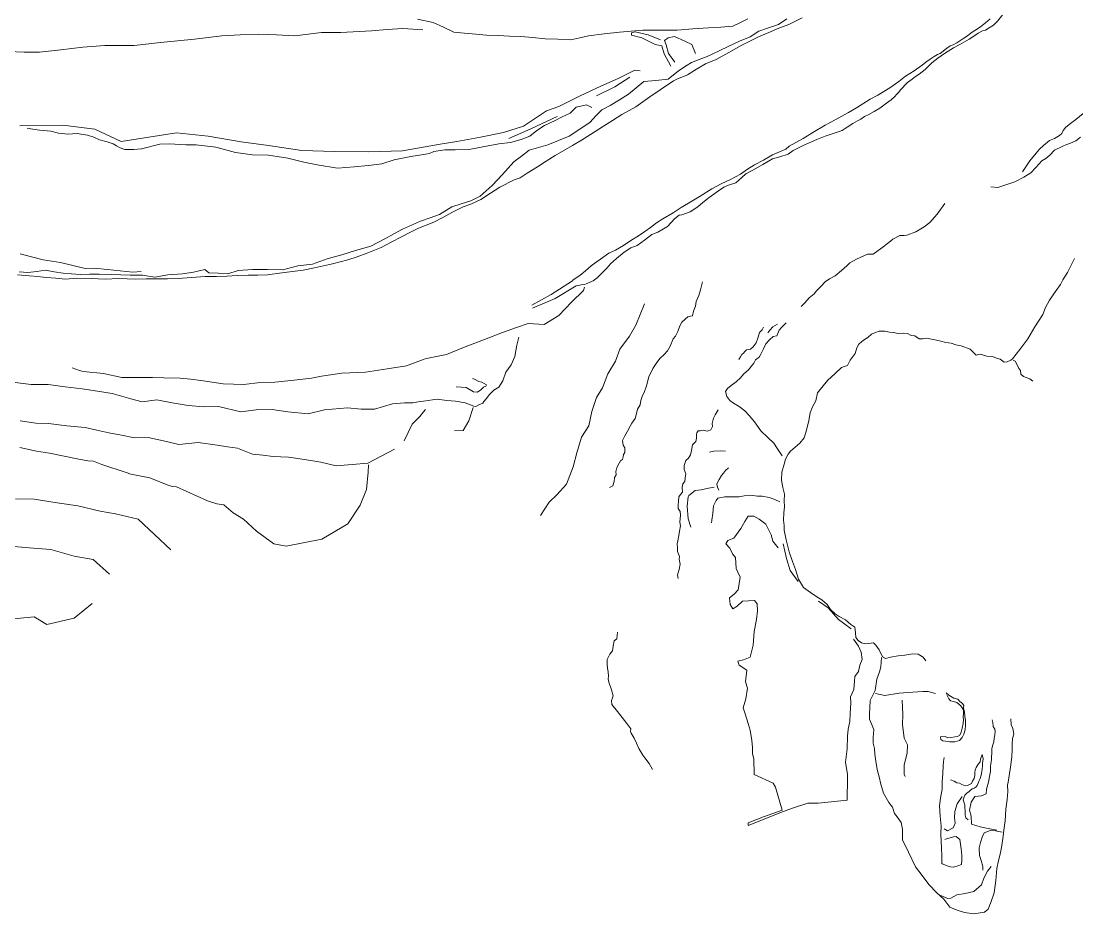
# Model space of a CAD drawing. Extents: x 683321 to 688873, y 7661944 to 7668387.
# Drawn here: x 686083.6 to 686402.8, y 7665354.4 to 7665624.4 of the extents above; entities that cross this region are included whole.
import ezdxf

# ---------------------------------------------------------------- set-up
doc = ezdxf.new("R2010")
doc.units = 0
doc.header["$MEASUREMENT"] = 0
doc.layers.add('01 CRESTA_Line', color=3, linetype='Continuous', lineweight=20)

msp = doc.modelspace()

# ---------------------------------------------------------------- linework, layer by layer
at = {"layer": '01 CRESTA_Line'}
for points in [[(686082.49, 7665547.69, 4083.58), (686086.16, 7665547.43, 4083.2), (686088.69, 7665547.15, 4082.95), (686091.22, 7665546.87, 4082.7), (686094.13, 7665546.65, 4082.35), (686097.04, 7665546.43, 4082), (686100.41, 7665546.7, 4081.64), (686104.81, 7665546.59, 4081.15), (686108.96, 7665546.39, 4080.65), (686113.11, 7665546.59, 4080.24), (686115.61, 7665546.49, 4080), (686118.1, 7665546.39, 4079.77), (686121.36, 7665546.46, 4079.52), (686124.63, 7665546.53, 4079.27), (686127.83, 7665546.53, 4078.93), (686131.03, 7665546.54, 4078.58), (686135.12, 7665546.88, 4078.41), (686139.21, 7665547.22, 4078.24), (686142.62, 7665547.14, 4077.77), (686145.77, 7665547.29, 4077.66), (686148.92, 7665547.44, 4077.55), (686152.23, 7665547.57, 4077.07), (686155.15, 7665547.63, 4076.83), (686158.07, 7665547.68, 4076.59), (686162.39, 7665548.27, 4076.07), (686165.61, 7665548.68, 4075.94), (686168.83, 7665549.09, 4075.81), (686172.32, 7665549.8, 4075.37), (686175.02, 7665550.41, 4075.07), (686177.73, 7665551.01, 4074.78), (686182.35, 7665552.18, 4074.48), (686185.15, 7665553.18, 4074.3), (686187.94, 7665554.17, 4074.11), (686192.45, 7665555.95, 4073.54), (686195.51, 7665557.54, 4073.31), (686198.56, 7665559.14, 4073.09), (686201.12, 7665560.49, 4072.9), (686203.68, 7665561.85, 4072.71), (686206.02, 7665562.71, 4072.44), (686208.35, 7665563.57, 4072.17), (686211.06, 7665565.05, 4071.9), (686213.78, 7665566.53, 4071.64), (686217.19, 7665568.29, 4071.24), (686219.58, 7665569.06, 4071.05), (686222.54, 7665570.44, 4070.92), (686225.46, 7665572.35, 4070.66), (686228.32, 7665574.2, 4070.39), (686232.6, 7665576.43, 4070.28), (686234.45, 7665577.03, 4069.77), (686236.56, 7665578.48, 4069.62), (686239.69, 7665580.37, 4069.27), (686242.35, 7665582.08, 4069.15), (686245.01, 7665583.79, 4069.03), (686247.64, 7665585.28, 4068.71), (686250.27, 7665586.76, 4068.39), (686252.98, 7665588.44, 4068.13), (686255.7, 7665590.12, 4067.86), (686259.63, 7665592.66, 4067.38), (686262.39, 7665594.41, 4067.2), (686265.15, 7665596.17, 4067.01), (686269.39, 7665598.47, 4066.39), (686271.53, 7665600.01, 4066.23), (686273.67, 7665601.54, 4066.07), (686276.75, 7665603.61, 4065.78), (686280.85, 7665606.33, 4065.53), (686281.86, 7665606.84, 4065.23), (686285.07, 7665608.22, 4064.76), (686287.77, 7665609.87, 4064.59), (686290.47, 7665611.52, 4064.41), (686293.72, 7665612.85, 4063.81), (686297.5, 7665614.96, 4063.41), (686301.29, 7665617.07, 4063.01), (686303.91, 7665618.34, 4062.61), (686306.54, 7665619.62, 4062.22), (686309.61, 7665620.96, 4061.9), (686312.69, 7665622.29, 4061.57), (686315.64, 7665623.38, 4061.06), (686319.75, 7665625.43, 4060.49)], [(686315.08, 7665625.11, 4061.2), (686312.51, 7665623.44, 4061.26), (686309.57, 7665622.41, 4061.65), (686306.63, 7665621.37, 4062.05), (686304.02, 7665619.68, 4062.21), (686300.74, 7665618.32, 4062.62), (686297.56, 7665616.84, 4063.16), (686294.39, 7665615.36, 4063.7), (686290.95, 7665613.71, 4064.22), (686288.62, 7665612.8, 4064.43), (686286.28, 7665611.89, 4064.65), (686284.98, 7665611.07, 4064.64), (686282.29, 7665609.43, 4064.95), (686279.15, 7665606.9, 4065.48), (686275.49, 7665606.51, 4065.76), (686271.84, 7665606.12, 4066.04), (686269.51, 7665604.23, 4066.16), (686267.18, 7665602.35, 4066.29), (686264.44, 7665600.64, 4066.69), (686261.69, 7665598.94, 4067.09), (686259.18, 7665597.62, 4067.06), (686257.38, 7665595.74, 4067.33), (686255.59, 7665593.86, 4067.6), (686252.45, 7665591.73, 4067.94), (686249.31, 7665589.59, 4068.28), (686246.06, 7665588.31, 4068.62), (686242.81, 7665587.03, 4068.96), (686239.97, 7665586.19, 4069.18), (686237.14, 7665585.36, 4069.41), (686234.83, 7665583.63, 4069.63), (686232.52, 7665581.91, 4069.84), (686230.83, 7665579.98, 4070.07), (686229.13, 7665578.05, 4070.29), (686226.03, 7665574.67, 4070.49), (686222.32, 7665571.53, 4070.9), (686219.5, 7665570.07, 4071.09), (686216.67, 7665569.16, 4071.3), (686213.85, 7665568.26, 4071.51), (686210.1, 7665565.96, 4071.88), (686207.21, 7665564.95, 4072.17), (686204.33, 7665563.95, 4072.46), (686201.58, 7665562.75, 4072.7), (686198.84, 7665561.55, 4072.94), (686196.29, 7665560.14, 4073.22), (686193.73, 7665558.72, 4073.51), (686189.34, 7665556.37, 4073.91), (686184.68, 7665555.07, 4074.34), (686180.5, 7665553.72, 4074.57), (686176.08, 7665552.55, 4074.95), (686171.71, 7665550.9, 4075.29), (686167.28, 7665550.44, 4075.63), (686162.73, 7665549.25, 4076.08), (686158.12, 7665549.26, 4076.38), (686153.52, 7665549.32, 4076.8), (686149.19, 7665548.99, 4077.29), (686146.05, 7665548.04, 4077.6), (686143.21, 7665548.16, 4077.84), (686140.38, 7665548.28, 4078.08), (686139.13, 7665549.29, 4077.87), (686135.68, 7665548.53, 4078.28), (686132.38, 7665547.95, 4078.42), (686127.94, 7665547.68, 4079.03), (686124.01, 7665546.97, 4079.29), (686120.3, 7665547.62, 4079.62), (686116.61, 7665547.6, 4079.77), (686113.75, 7665547.69, 4080.13), (686110.88, 7665547.78, 4080.48), (686107.16, 7665547.93, 4080.77), (686104.31, 7665547.88, 4081.09), (686101.45, 7665547.83, 4081.41), (686098.87, 7665548.02, 4081.75), (686096.29, 7665548.21, 4082.08), (686093.62, 7665548.64, 4082.41), (686090.94, 7665549.07, 4082.73), (686088.31, 7665548.72, 4083.02), (686085.67, 7665548.38, 4083.3), (686083.04, 7665548.63, 4083.54)], [(686203.41, 7665624.98, 4055.04), (686208.12, 7665624.04, 4056.24), (686211.24, 7665622.55, 4058.39), (686214.36, 7665621.07, 4059.77), (686217.68, 7665620.77, 4059.73), (686221.01, 7665620.48, 4059.7), (686224.33, 7665620.19, 4059.67), (686227.76, 7665620.04, 4059.64), (686231.19, 7665619.89, 4059.58), (686234.62, 7665619.74, 4059.53), (686238.33, 7665619.42, 4059.5), (686242.04, 7665619.1, 4059.48), (686245.89, 7665618.93, 4059.46), (686249.75, 7665618.76, 4059.46), (686252.45, 7665619.36, 4059.5), (686255.16, 7665619.96, 4059.54), (686259.84, 7665620.53, 4059.6), (686264.53, 7665621.09, 4059.69), (686268.04, 7665621.39, 4061.24), (686271.55, 7665621.69, 4061.01), (686275, 7665621.7, 4061.08), (686278.44, 7665621.71, 4060.84), (686281.89, 7665621.71, 4060.53), (686286.66, 7665622.04, 4060.09), (686291.44, 7665622.37, 4060.03), (686295.11, 7665622.64, 4059.96), (686298.78, 7665622.91, 4059.81), (686301.04, 7665624.01, 4059.65), (686303.31, 7665625.12, 4059.42)], [(686237.96, 7665538.51, 4071.01), (686243.8, 7665541.75, 4070.42), (686250.24, 7665545.84, 4069.81), (686250.53, 7665546.14, 4069.61), (686252.5, 7665547.47, 4069.38), (686254.24, 7665548.87, 4069.15), (686255.88, 7665550.4, 4068.86), (686257.46, 7665551.48, 4068.75), (686258.72, 7665552.45, 4068.41), (686261.29, 7665554.27, 4068.01), (686263.31, 7665555.16, 4067.96), (686265.71, 7665556.55, 4067.74), (686267.87, 7665558.04, 4067.56), (686270.2, 7665559.5, 4067.27), (686272.11, 7665560.84, 4067.08), (686273.84, 7665562.04, 4066.96), (686275.72, 7665563.38, 4066.65), (686277.62, 7665564.58, 4066.46), (686280.68, 7665566.45, 4066.11), (686283.16, 7665568.02, 4065.91), (686286.37, 7665569.98, 4065.64), (686288.86, 7665571.47, 4065.39), (686292.37, 7665573.75, 4065.02), (686295.22, 7665575.21, 4064.88), (686298.01, 7665576.53, 4064.62), (686301.08, 7665578.17, 4064.37), (686303.2, 7665579.63, 4064.14), (686305.26, 7665580.93, 4063.85), (686308.03, 7665582.39, 4063.51), (686310.73, 7665583.96, 4063.19), (686314.75, 7665585.67, 4062.74), (686315.82, 7665586.59, 4062.64), (686320.04, 7665588.93, 4062.2), (686322.92, 7665590.75, 4061.82), (686326.62, 7665592.92, 4061.38), (686329.68, 7665594.6, 4060.95), (686333.71, 7665596.79, 4060.46), (686336.17, 7665598.16, 4060.26), (686340.27, 7665600.8, 4059.82), (686342.55, 7665602.07, 4059.55), (686346.18, 7665604.26, 4059.14), (686348.89, 7665606.15, 4058.86), (686350.99, 7665607.73, 4058.6), (686353.57, 7665609.39, 4058.37), (686356.01, 7665611.14, 4058.13), (686357.14, 7665611.99, 4057.99), (686358.44, 7665612.93, 4057.79), (686359.63, 7665613.68, 4057.73), (686360.62, 7665614.36, 4057.59), (686361.45, 7665614.68, 4057.52), (686363.29, 7665616.17, 4057.27), (686364.48, 7665616.96, 4057.16), (686365.36, 7665617.27, 4057.08), (686366.43, 7665617.87, 4056.96), (686367.66, 7665618.63, 4056.82), (686368.58, 7665619.26, 4056.7), (686369.65, 7665620.02, 4056.59), (686370.77, 7665620.9, 4056.44), (686371.92, 7665621.57, 4056.32), (686373.62, 7665622.74, 4056.17), (686375.12, 7665623.86, 4056.01), (686376.54, 7665625.1, 4055.83)], [(686380.4, 7665626.47, 4055.37), (686378.79, 7665624.41, 4055.55), (686377.54, 7665623.22, 4055.69), (686376.21, 7665622.36, 4055.76), (686375.14, 7665621.69, 4055.87), (686374.19, 7665621.47, 4056.02), (686372.9, 7665620.76, 4056.11), (686371.58, 7665619.91, 4056.28), (686370.2, 7665618.97, 4056.46), (686368.83, 7665618.15, 4056.52), (686367.4, 7665617.4, 4056.69), (686365.48, 7665616.3, 4056.78), (686362.76, 7665614.59, 4057.28), (686360.72, 7665613.22, 4057.49), (686358.9, 7665611.84, 4057.58), (686356.89, 7665609.8, 4057.88), (686355.12, 7665608.33, 4058.15), (686353.98, 7665607.64, 4058.26), (686352.92, 7665606.87, 4058.39), (686351.58, 7665605.81, 4058.53), (686350.89, 7665605.17, 4058.6), (686350.02, 7665604.29, 4058.69), (686349.53, 7665603.7, 4058.76), (686348.8, 7665602.85, 4058.83), (686348.35, 7665602.32, 4058.87), (686347.59, 7665601.53, 4058.92), (686346.64, 7665600.62, 4058.97), (686345.24, 7665599.56, 4059.18), (686343.15, 7665598.07, 4059.41), (686341.49, 7665597.08, 4059.59), (686339.91, 7665596.19, 4059.86), (686338.57, 7665595.62, 4060.01), (686337.49, 7665594.8, 4060.1), (686336.44, 7665594.25, 4060.21), (686335.07, 7665593.48, 4060.35), (686333.31, 7665592.37, 4060.52), (686331.77, 7665591.38, 4060.64), (686329.41, 7665590.5, 4060.9), (686326.7, 7665589.58, 4061.27), (686324.16, 7665588.62, 4061.56), (686320, 7665586.78, 4062.16), (686316.98, 7665585.28, 4062.41), (686315.43, 7665584.15, 4062.43), (686312.92, 7665583.35, 4062.85), (686310.72, 7665582.76, 4063.16), (686307.83, 7665581.04, 4063.53), (686304.77, 7665579.3, 4063.88), (686302.66, 7665578.28, 4064.16), (686301.48, 7665577.16, 4064.25), (686299.65, 7665575.56, 4064.4), (686297.43, 7665574.81, 4064.63), (686296.07, 7665574.25, 4064.75), (686294.4, 7665573.1, 4064.87), (686291.64, 7665571.03, 4065.08), (686289.7, 7665569.52, 4065.24), (686288.12, 7665568.24, 4065.28), (686285.86, 7665566.7, 4065.54), (686283.37, 7665565.81, 4065.8), (686282.51, 7665565.71, 4065.96), (686281.15, 7665564.6, 4066.04), (686279.01, 7665562.34, 4066.25), (686276.08, 7665560.57, 4066.52), (686274.27, 7665559.89, 4066.81), (686272.04, 7665558.15, 4067.04), (686269.79, 7665556.56, 4067.24), (686267.91, 7665555.87, 4067.49), (686265.86, 7665554.52, 4067.63), (686263.62, 7665552.62, 4067.9), (686261.8, 7665550.97, 4068.19), (686260.77, 7665549.79, 4068.34), (686258.41, 7665547.47, 4068.49), (686257.76, 7665546.79, 4068.65), (686256.48, 7665545.85, 4068.78), (686256.04, 7665545.64, 4068.91), (686254.92, 7665545.13, 4069.16), (686253.87, 7665544.75, 4069.4), (686252.88, 7665544.64, 4069.51), (686252.06, 7665544.42, 4069.63), (686251.34, 7665544.38, 4069.81), (686245.05, 7665540.5, 4070.54), (686238.2, 7665537.61, 4071.23)], [(686204.99, 7665621.78, 4059.87), (686198.94, 7665622.18, 4059.9), (686194.22, 7665621.85, 4059.92), (686189.5, 7665621.51, 4059.94), (686180.25, 7665621, 4059.93), (686174.44, 7665621, 4059.95), (686170.38, 7665620.5, 4059.98), (686166.31, 7665620, 4059.98), (686160.84, 7665620.25, 4059.89), (686155.38, 7665620.5, 4059.85), (686149.81, 7665620.25, 4059.73), (686144.25, 7665620, 4059.76), (686140.12, 7665619.5, 4059.69), (686136, 7665619, 4059.72), (686130.84, 7665618.5, 4059.78), (686125.69, 7665618, 4059.95), (686117.81, 7665617, 4060.07), (686113.38, 7665617, 4060.06), (686108.91, 7665617, 4059.95), (686102.22, 7665616.5, 4059.88), (686095.62, 7665615.75, 4059.85), (686089.16, 7665615, 4059.88), (686084.5, 7665615, 4059.85), (686079.81, 7665615.25, 4059.88)], [(686276.88, 7665618.8, 4062.52), (686273.11, 7665620.24, 4062.01), (686269.21, 7665621.14, 4061.69), (686268.16, 7665620.83, 4061.64), (686268.13, 7665620.13, 4061.62), (686271.26, 7665619.4, 4061.78), (686275.26, 7665617.39, 4062.44), (686277.24, 7665616.93, 4062.8), (686278, 7665614.55, 4063.5), (686279.96, 7665610.83, 4063.78)], [(686281.2, 7665612.03, 4063.78), (686279.34, 7665614.61, 4063.53), (686278.63, 7665617.21, 4062.93), (686278.12, 7665618.59, 4062.68), (686279.22, 7665619.38, 4062.08), (686281.14, 7665619.79, 4061.66), (686284.26, 7665618.4, 4061.93), (686286.31, 7665617.32, 4062.04), (686287.47, 7665614.6, 4062.29)], [(686083.23, 7665592.73, 4072.43), (686096.2, 7665592.97, 4072.4), (686105.86, 7665591.74, 4072.37), (686113.88, 7665587.98, 4071.49), (686130.56, 7665590.66, 4071.87), (686140.11, 7665589.65, 4071.49), (686150.09, 7665587.9, 4070.71), (686158.43, 7665586.77, 4070.19), (686168.44, 7665585.29, 4070.04), (686178.31, 7665584.95, 4070.06), (686188.56, 7665584.88, 4070.32), (686198.88, 7665585.16, 4071.17), (686210.92, 7665587.26, 4068.84), (686215.27, 7665588.05, 4068.54), (686222.01, 7665589.19, 4067.48), (686229.4, 7665590.72, 4066.6), (686235.5, 7665592.66, 4066.39), (686242.43, 7665597.28, 4065.77), (686246.13, 7665598.62, 4065.3), (686252.58, 7665601.79, 4064.74), (686258.81, 7665604.78, 4064.29), (686264.04, 7665607.06, 4063.79), (686269.15, 7665609.59, 4063.74), (686270.69, 7665609.34, 4063.68)], [(686267.59, 7665607.43, 4065.88), (686263.05, 7665604.59, 4066.53), (686257.58, 7665601.8, 4067.03)], [(686256.16, 7665598.32, 4066.36), (686254.48, 7665599.1, 4066.74), (686251.42, 7665598.39, 4067.22), (686249.56, 7665596.63, 4067.44), (686246.96, 7665595.41, 4067.93), (686245, 7665594.35, 4068.23), (686241.84, 7665592.81, 4068.46), (686239.48, 7665591.33, 4068.68), (686237.35, 7665589.65, 4068.97), (686234.76, 7665588.65, 4068.8), (686231.58, 7665587.73, 4068.86), (686228.04, 7665587.34, 4069.23), (686224.74, 7665586.7, 4069.59), (686219.56, 7665585.66, 4070.2), (686214.85, 7665585.51, 4070.73), (686211.67, 7665585.46, 4070.82), (686208.38, 7665585.02, 4071.02), (686207.1, 7665584.39, 4071.81), (686204.6, 7665583.95, 4071.88), (686201.44, 7665583.46, 4071.96), (686196.33, 7665582.43, 4072.24), (686192.62, 7665581.3, 4072.46), (686188.6, 7665580.79, 4072.42), (686184.25, 7665580.36, 4072.38), (686179.23, 7665579.94, 4072.34), (686173.08, 7665580.92, 4072.87), (686169.02, 7665581.76, 4072.64), (686164.26, 7665582.94, 4072.8), (686158.39, 7665583.87, 4073.06), (686153.51, 7665583.95, 4072.88), (686148.38, 7665584.65, 4072.72), (686142.45, 7665586.26, 4072.5), (686136.52, 7665586.96, 4072.45), (686133.41, 7665586.96, 4072.42), (686128.48, 7665587.26, 4072.37), (686125.51, 7665587.24, 4072.01), (686120, 7665585.76, 4072.89), (686117.72, 7665585.63, 4072.29), (686114.98, 7665585.58, 4072.12), (686113.55, 7665586.09, 4071.88), (686112.45, 7665586.71, 4071.77), (686111.39, 7665587.32, 4071.93), (686109.61, 7665587.96, 4072.18), (686107.29, 7665588.54, 4072.03), (686105.56, 7665589.35, 4072.21), (686103.62, 7665589.97, 4072.4), (686100.58, 7665590.42, 4072.71), (686097.75, 7665590.21, 4072.56), (686094.94, 7665590.53, 4072.38), (686092.54, 7665591.15, 4072.16), (686089.15, 7665591.41, 4072.22), (686087.14, 7665591.76, 4071.76), (686085.42, 7665592.03, 4071.57)], [(686245.67, 7665595.58, 4068.69), (686237.69, 7665591.8, 4069.09), (686231.08, 7665588.93, 4069.54)], [(686386.36, 7665578.81, 4023.77), (686388.55, 7665582.21, 4023.04), (686390.41, 7665584.52, 4023.08), (686391.49, 7665585.72, 4023.35), (686392.7, 7665586.76, 4023.69), (686394.43, 7665588.31, 4023.5), (686395.98, 7665588.89, 4023.49), (686397.5, 7665589.88, 4023.55), (686398.25, 7665590.43, 4023.98), (686398.58, 7665591.37, 4024.5), (686399.44, 7665592.36, 4025.2), (686400.84, 7665593.42, 4025.63), (686402.41, 7665594.69, 4025.82), (686404.64, 7665596.49, 4025.57)], [(686403.89, 7665589.29, 4024.49), (686402.4, 7665588.19, 4024.42), (686400.82, 7665587.52, 4024.53), (686399.44, 7665587.04, 4024.57), (686398.52, 7665586.64, 4024.44), (686395.96, 7665585.41, 4024.58), (686394.54, 7665583.9, 4024.51), (686393.36, 7665582.9, 4024.4), (686392.2, 7665582.16, 4024.13), (686390.3, 7665580.13, 4023.89), (686388.79, 7665578.59, 4023.78), (686386.71, 7665577.18, 4023.83), (686383.95, 7665575.83, 4023.83), (686381.85, 7665575.08, 4023.65), (686378.9, 7665574.09, 4024.1), (686376.79, 7665574.28, 4023.85)], [(686362.85, 7665569.23, 4024.68), (686360.47, 7665566.04, 4025.27), (686358.29, 7665563.52, 4025.88), (686356.54, 7665562.2, 4026.49), (686354.02, 7665560.68, 4026.14), (686351.39, 7665559.65, 4026.69), (686350.57, 7665559.55, 4027.08), (686349.23, 7665559.63, 4027.17), (686347.14, 7665558.44, 4027.16), (686345.86, 7665557.45, 4027.23), (686343.82, 7665555.83, 4027.31), (686341.18, 7665553.97, 4027.72), (686339.44, 7665553.92, 4028.55), (686336.1, 7665552.41, 4027.65), (686334.15, 7665551.29, 4027.8), (686333.21, 7665550.45, 4028.56), (686331.57, 7665549.03, 4028.66), (686329.64, 7665547.43, 4028.9), (686327.95, 7665546.47, 4029.11), (686326.68, 7665545.54, 4029.42), (686325.44, 7665544.25, 4029.59), (686324.02, 7665542.85, 4029.53), (686323.31, 7665541.96, 4029.74), (686321.87, 7665540.78, 4030.13), (686320.5, 7665539.25, 4030.35), (686319.37, 7665538.08, 4030.61)], [(686083.29, 7665554.02, 4082.95), (686086.76, 7665553.12, 4082.43), (686090.24, 7665552.23, 4081.92), (686095.54, 7665551.39, 4081.15), (686099.27, 7665550.49, 4080.6), (686103, 7665549.59, 4080.05), (686105.82, 7665549.73, 4079.62), (686109.68, 7665549.3, 4079.22), (686117.39, 7665548.49, 4078.61), (686119.91, 7665548.65, 4078.34)], [(686402.05, 7665552.62, 4022.37), (686401.11, 7665550.81, 4023.12), (686399.96, 7665548.4, 4023.75), (686398.55, 7665546.17, 4024.41), (686397.78, 7665544.77, 4024.39), (686396.47, 7665542.98, 4024.9), (686394.45, 7665540.07, 4024.76), (686393.3, 7665537.79, 4025.31), (686392.5, 7665535.73, 4025.85), (686390.08, 7665531.94, 4026.11), (686387.89, 7665528.35, 4026.53), (686385.52, 7665525.13, 4026.79), (686383.32, 7665522.3, 4027.24), (686382.75, 7665521.88, 4027.2), (686381.68, 7665521.41, 4027.06), (686380.76, 7665521.29, 4026.88), (686379.53, 7665522.2, 4026.4), (686378.47, 7665522.47, 4026.14), (686377.22, 7665522.95, 4025.89), (686375.51, 7665523.14, 4025.71), (686373.53, 7665523.68, 4025.56), (686372.3, 7665523.36, 4025.58), (686370.5, 7665525.23, 4025.51), (686367.75, 7665526.23, 4025.64), (686366.16, 7665526.52, 4025.74), (686364.72, 7665526.98, 4025.82), (686363.13, 7665527.25, 4025.95), (686361.61, 7665527.62, 4026.06), (686360.3, 7665527.93, 4026.15), (686358.85, 7665528.27, 4026.25), (686357.37, 7665528.5, 4026.35), (686356.15, 7665528.32, 4026.46), (686355.08, 7665528.3, 4026.54), (686353.75, 7665529.25, 4026.6), (686352.69, 7665529.37, 4026.67), (686351.5, 7665529.98, 4026.74), (686350.25, 7665530, 4026.86), (686348.75, 7665529.99, 4027.02), (686347.35, 7665530.26, 4027.15), (686346.14, 7665530.4, 4027.29), (686344.65, 7665530.63, 4027.44), (686343.02, 7665530.61, 4027.61), (686341.86, 7665530.27, 4027.74), (686340.71, 7665529.73, 4027.89), (686339.52, 7665528.76, 4028.07), (686338.54, 7665528.1, 4028.2), (686337.76, 7665527.58, 4028.3), (686336.82, 7665526.72, 4028.44), (686336.23, 7665525.64, 4028.58), (686335.69, 7665523.94, 4028.75), (686334.2, 7665521.84, 4029.05), (686333.39, 7665520.25, 4029.24), (686331.62, 7665519.63, 4029.5), (686329.55, 7665517.71, 4029.76), (686327.48, 7665515.86, 4030.12), (686326.02, 7665514.15, 4030.38), (686324.32, 7665512.02, 4030.66), (686323.83, 7665509.62, 4030.8), (686322.82, 7665507.75, 4030.95), (686322.14, 7665505.99, 4031.08), (686321.72, 7665503.66, 4031.19), (686320.98, 7665500.76, 4031.32), (686320.31, 7665498.41, 4031.39), (686319.04, 7665496.74, 4031.52), (686317.58, 7665495.56, 4031.66), (686316.17, 7665494.32, 4031.94), (686315.51, 7665493.49, 4032.09), (686314.66, 7665491.9, 4033.07), (686314.26, 7665490.48, 4032.81), (686313.56, 7665488.02, 4031.2), (686313.51, 7665485.62, 4030.41), (686313.89, 7665483.33, 4030.15), (686314.4, 7665481.38, 4030.21), (686314.28, 7665479.31, 4030.13), (686314.34, 7665477.55, 4029.88), (686314.12, 7665475.7, 4028.96), (686314.1, 7665473.52, 4028.55), (686314.29, 7665471.86, 4028.21), (686314.23, 7665470.48, 4028.37), (686314.85, 7665467.59, 4029.06), (686315.77, 7665463.92, 4029.19), (686316.83, 7665460.95, 4029.44), (686317.7, 7665458.55, 4029.98), (686318.61, 7665455.7, 4030.06), (686320.07, 7665453.17, 4029.77), (686322.26, 7665451.6, 4029.3), (686324.1, 7665450.36, 4029.15), (686325.67, 7665449.37, 4028.6), (686327.23, 7665447.96, 4028.87), (686328.25, 7665446.52, 4028.7), (686329.7, 7665445.14, 4028.7), (686330.89, 7665444.35, 4028.96), (686332.8, 7665443.33, 4028.65), (686334.44, 7665441.91, 4028.76), (686335.6, 7665441.17, 4028.42), (686335.81, 7665439.43, 4028.4), (686335.9, 7665438.01, 4028.91), (686336.63, 7665437.1, 4028.95), (686337.6, 7665436.36, 4028.72), (686338.85, 7665436.09, 4028.2), (686339.82, 7665436.23, 4027.79), (686341.28, 7665436.4, 4027.45), (686341.99, 7665435.73, 4027.95), (686342.96, 7665434.24, 4028.63), (686344.01, 7665432.15, 4028.81), (686344.89, 7665431.65, 4028.4), (686346.38, 7665432.02, 4027.17), (686348.77, 7665432.45, 4025.28), (686350.73, 7665432.63, 4023.78), (686353.14, 7665433.03, 4022.04), (686354.81, 7665433.01, 4020.81), (686356.3, 7665432.02, 4019.94), (686357.14, 7665431, 4019.26)], [(686205.46, 7665522.16, 4080.13), (686206.13, 7665522.42, 4080.14), (686212.23, 7665523.63, 4080.19), (686217.84, 7665525.92, 4080.21), (686223.69, 7665528.11, 4080.19), (686229.07, 7665530.21, 4080.15), (686233.39, 7665531.74, 4080.28), (686236.9, 7665532.97, 4080.55), (686241.73, 7665532.67, 4077.59), (686246.11, 7665535.43, 4075.39), (686250, 7665539.46, 4074.07), (686253.65, 7665542.95, 4073.09), (686253.91, 7665543.98, 4072.38)], [(686261.46, 7665483.39, 4050.56), (686262.51, 7665483.91, 4050.41), (686262.92, 7665485.19, 4050.37), (686262.94, 7665486.41, 4050.32), (686263.49, 7665487.16, 4050.34), (686263.42, 7665488.2, 4050.37), (686263.58, 7665488.98, 4050.27), (686263.92, 7665489.87, 4050.37), (686264.38, 7665490.72, 4050.35), (686264.8, 7665491.4, 4050.17), (686265.44, 7665491.89, 4050.2), (686265.56, 7665492.63, 4050.26), (686265.74, 7665493.32, 4050.32), (686266.08, 7665493.96, 4050.36), (686266.12, 7665494.76, 4050.4), (686266.06, 7665495.36, 4050.47), (686265.63, 7665496.15, 4050.44), (686265.41, 7665497.63, 4050.32), (686266.06, 7665499.04, 4050.27), (686266.87, 7665500.46, 4050.19), (686267.75, 7665501.89, 4050.13), (686268.22, 7665502.88, 4050.19), (686269.19, 7665504.25, 4050.26), (686269.6, 7665505.71, 4050.17), (686269.96, 7665507.03, 4050.22), (686270.75, 7665508.33, 4050.32), (686270.97, 7665509.67, 4050.46), (686271.46, 7665511.18, 4050.31), (686271.96, 7665512.07, 4050.43), (686272.63, 7665514.1, 4050.23), (686273.32, 7665516.81, 4050.29), (686274.54, 7665519.34, 4050.34), (686275.82, 7665521.19, 4050.22), (686276.76, 7665522.52, 4050.42), (686277.88, 7665523.45, 4050.39), (686278.97, 7665524.69, 4050.44), (686279.77, 7665526.15, 4050.39), (686280.71, 7665528.35, 4050.14), (686281.42, 7665529.19, 4050.3), (686282.1, 7665530.55, 4050.36), (686282.74, 7665532.24, 4050.31), (686283.33, 7665533.37, 4050.73), (686284.32, 7665534.31, 4050.73), (686285.13, 7665534.97, 4050.55), (686285.94, 7665535.21, 4050.61), (686286.55, 7665535.33, 4050.67), (686286.86, 7665536.75, 4050.63), (686287.44, 7665538.25, 4050.61), (686287.65, 7665539.67, 4050.6), (686288.49, 7665541.45, 4050.44), (686288.94, 7665543.16, 4050.54), (686289.55, 7665545.55, 4050.5)], [(686272.06, 7665538.93, 4057.29), (686269.4, 7665532.51, 4057.99), (686267.5, 7665529.18, 4058.76), (686264.55, 7665525.23, 4059.52), (686263.32, 7665521.54, 4060.3), (686260.92, 7665517.78, 4061.04), (686259.32, 7665513.49, 4061.41), (686257.5, 7665510.63, 4061.92), (686256.14, 7665506.4, 4062.26), (686255.17, 7665502.06, 4062.39), (686253.05, 7665498.59, 4062.35), (686251.55, 7665493.9, 4062.52), (686250.51, 7665489.64, 4062.7), (686248.49, 7665484.43, 4062.82), (686245.55, 7665481.11, 4062.88), (686243.19, 7665478.92, 4062.7), (686240.57, 7665474.87, 4063.4)], [(686314.82, 7665533.16, 4030.87), (686313.48, 7665531.76, 4030.88), (686312.75, 7665530.91, 4031.13), (686312, 7665529.29, 4031.32), (686310.97, 7665529.01, 4031.7), (686309.79, 7665527.99, 4032.38), (686308.75, 7665526.82, 4032.74), (686308, 7665525.33, 4032.76), (686307.24, 7665523.69, 4032.76), (686306.66, 7665522.79, 4032.88), (686305.58, 7665521.99, 4033.08), (686305.08, 7665521.02, 4033.29), (686304.26, 7665520, 4033.23), (686303.46, 7665519.01, 4033.24), (686302, 7665517.65, 4033.34), (686301.11, 7665516.53, 4033.21), (686299.73, 7665515.32, 4033.4), (686298.23, 7665514.22, 4033.75), (686297.18, 7665513.34, 4033.9), (686296.58, 7665512.4, 4033.94), (686296.93, 7665510.91, 4034), (686297.81, 7665509.67, 4034.28), (686298.92, 7665508.91, 4034.24), (686300.67, 7665507.89, 4033.85), (686302.34, 7665506.59, 4033.8), (686303.69, 7665505.13, 4033.8), (686305.28, 7665503.27, 4033.76), (686307.23, 7665500.48, 4033.69), (686309.32, 7665498.46, 4033.56), (686311.15, 7665496.75, 4033.29), (686312.21, 7665495.1, 4033.52), (686313.63, 7665492.97, 4033.32)], [(686300.53, 7665522.09, 4033.51), (686301.02, 7665522.94, 4033.87), (686301.43, 7665523.55, 4033.97), (686301.98, 7665524.05, 4034.5), (686302.35, 7665524.53, 4034.39), (686302.91, 7665525.02, 4034.31), (686304.08, 7665525.24, 4034.42), (686304.94, 7665525.89, 4034.12), (686305.76, 7665527.16, 4034.17), (686306.31, 7665528.5, 4034.22), (686306.81, 7665530.23, 4034.54), (686307.61, 7665531.1, 4034.98), (686308.06, 7665531.85, 4035.39)], [(686312.29, 7665532.79, 4031.58), (686310.84, 7665531.94, 4032.06), (686309.94, 7665530.97, 4032.25), (686309.37, 7665530.15, 4032.39)], [(686205.28, 7665509.5, 4085.66), (686209.4, 7665510.04, 4085.78), (686212.31, 7665509.7, 4085.81), (686214.92, 7665509.52, 4085.94), (686217.86, 7665508.96, 4086.04), (686220.47, 7665508.02, 4084.96), (686221.04, 7665507.92, 4084.68), (686221.94, 7665508.41, 4084.38), (686223.15, 7665508.89, 4083.91), (686223.49, 7665509.39, 4083.5), (686224.32, 7665510.25, 4083.15), (686225.07, 7665511.4, 4082.77), (686226.52, 7665512.82, 4082.29), (686228.02, 7665513.75, 4081.92), (686229.17, 7665515.64, 4081.33), (686230.12, 7665518.23, 4081.3), (686231.75, 7665520.44, 4081.22), (686232.81, 7665523.04, 4081.13), (686233.43, 7665526.42, 4081.19), (686233.98, 7665528.48, 4081.23), (686234.05, 7665528.82, 4081.08)], [(686099.04, 7665519.52, 4080.1), (686101.25, 7665518.76, 4080.22), (686102.36, 7665518.43, 4080.23), (686108.5, 7665517.81, 4080.31), (686114.05, 7665516.67, 4080.27), (686119.88, 7665516.64, 4079.93), (686123.31, 7665516.6, 4079.85), (686126.73, 7665516.57, 4079.84), (686131.68, 7665516.42, 4079.82), (686134.81, 7665516.1, 4079.81), (686137.94, 7665515.77, 4079.84), (686141.33, 7665515.25, 4079.85), (686144.72, 7665514.73, 4079.87), (686147.82, 7665514.62, 4079.87), (686150.91, 7665514.51, 4079.85), (686155.87, 7665515.17, 4079.9), (686160.33, 7665515.28, 4079.93), (686166.16, 7665515.84, 4079.9), (686171.37, 7665516.45, 4079.92), (686174.42, 7665517.06, 4079.92), (686180.56, 7665517.96, 4079.87), (686187.69, 7665518.23, 4079.95), (686194.29, 7665519.31, 4080.02), (686200.08, 7665520.13, 4080.05), (686205.46, 7665522.16, 4080.13)], [(686389.46, 7665515.5, 4021.36), (686388.58, 7665516.24, 4021.79), (686387.4, 7665516.62, 4022.36), (686386.61, 7665516.91, 4022.93), (686385.84, 7665517.63, 4023.57), (686385.68, 7665518.74, 4024.3), (686385.23, 7665519.34, 4024.85), (686384.56, 7665520.63, 4025.72), (686384.08, 7665521.56, 4026.72), (686383.47, 7665521.93, 4027.18)], [(686080.97, 7665515.23, 4085.41), (686086.67, 7665514.49, 4085.23), (686091.8, 7665514.53, 4085.19), (686096.9, 7665513.79, 4085.3), (686102.05, 7665513.2, 4085.32), (686106.68, 7665512.49, 4085.32), (686111.11, 7665511.85, 4085.25), (686116.75, 7665510.17, 4085.21), (686120.21, 7665509.3, 4085.21), (686124.65, 7665509.86, 4085.1), (686129.3, 7665508.95, 4085.19), (686134.06, 7665508.16, 4085.11), (686138.84, 7665507.73, 4085.07), (686143.29, 7665507.88, 4085.11), (686150.03, 7665506.24, 4085.23), (686154.65, 7665506.86, 4085.2), (686159.48, 7665506.98, 4085.19), (686164.21, 7665506.28, 4085.09), (686170.36, 7665505.62, 4085.09), (686175.28, 7665506.88, 4085.07), (686182.3, 7665507.43, 4085.21), (686186.38, 7665507.08, 4085.37), (686190.44, 7665507.08, 4085.36), (686195.9, 7665508.72, 4085.68), (686199.49, 7665508.97, 4085.62), (686202.03, 7665508.98, 4085.58), (686203.67, 7665509.28, 4085.61), (686205.28, 7665509.5, 4085.66)], [(686215.07, 7665513.79, 4080.36), (686216.65, 7665513.71, 4080.55), (686218.09, 7665513.6, 4080.97), (686220.36, 7665512.28, 4081.57), (686221.5, 7665512.18, 4081.84), (686222.5, 7665512.8, 4081.86), (686223.39, 7665513.69, 4081.86), (686224.1, 7665514.04, 4081.73), (686224.28, 7665514.39, 4081.76), (686222.83, 7665515.26, 4081.75), (686221.98, 7665515.44, 4081.53), (686220.63, 7665516.16, 4081.33), (686220.05, 7665516.32, 4080.9)], [(686199.39, 7665497.51, 4095.51), (686201.79, 7665502.55, 4093.75), (686204.11, 7665504.89, 4090.74), (686205.23, 7665506.28, 4089.56)], [(686205.23, 7665506.28, 4089.56), (686205.81, 7665507.01, 4088.95)], [(686214.65, 7665500.53, 4085.15), (686217.24, 7665500.62, 4085.2), (686218.9, 7665503.52, 4084.98), (686220.3, 7665507.53, 4084.94)], [(686294.34, 7665506.88, 4033.15), (686293.36, 7665505.37, 4033.06), (686292.86, 7665504.3, 4032.98), (686292.55, 7665502.72, 4033.01), (686292.58, 7665501.79, 4032.79), (686292.09, 7665500.78, 4032.7), (686291.03, 7665500.46, 4032.88), (686289.92, 7665500.69, 4033.32), (686289.4, 7665500.66, 4033.9), (686288.92, 7665500.56, 4034.51), (686288.31, 7665500.53, 4034.66), (686287.85, 7665499.94, 4034.17), (686287.76, 7665499.46, 4033.6), (686287.73, 7665498.3, 4033.02), (686287.54, 7665497.32, 4032.74), (686286.51, 7665496.32, 4032.6), (686286.27, 7665494.57, 4032.31), (686285.92, 7665493.24, 4032.19), (686285.37, 7665492.21, 4032.04), (686284.54, 7665491.56, 4032.02), (686284.08, 7665490.06, 4032.06), (686284.06, 7665488.78, 4031.76), (686284.52, 7665487.51, 4031.59), (686284.36, 7665486.28, 4031.46), (686284.2, 7665485.16, 4031.46), (686283.68, 7665484.47, 4031.32), (686283.44, 7665483.45, 4031.17), (686283.57, 7665482, 4031.15), (686282.89, 7665481.3, 4030.92), (686282.39, 7665480.53, 4031.05), (686282.33, 7665479.24, 4031.01), (686282.26, 7665478.08, 4030.87), (686282.19, 7665477.06, 4030.85), (686282.86, 7665476.15, 4030.63), (686282.92, 7665475.02, 4030.48), (686282.69, 7665472.93, 4030.59), (686282.9, 7665471.81, 4030.14), (686282.66, 7665470.15, 4029.95), (686282.38, 7665468.88, 4029.91), (686282.16, 7665467.2, 4029.68), (686281.97, 7665466.29, 4029.68), (686282.07, 7665465.13, 4029.66), (686282.04, 7665463.99, 4029.47), (686282.59, 7665462.52, 4029.38), (686282.57, 7665461.74, 4029.03), (686282.87, 7665460.14, 4029.21), (686282.52, 7665458.55, 4029.18), (686282.01, 7665456.95, 4029.19), (686282.18, 7665455.86, 4029.35)], [(686083.36, 7665503.56, 4100.09), (686088.05, 7665502.84, 4100.06), (686091.87, 7665502.75, 4099.98), (686097.4, 7665502.01, 4099.81), (686102.91, 7665501.55, 4099.69), (686106.51, 7665500.74, 4099.67), (686110.1, 7665499.94, 4099.73), (686113.99, 7665499.17, 4099.72), (686117.88, 7665498.4, 4099.68), (686122.03, 7665498.46, 4099.62), (686126.64, 7665497.44, 4099.64), (686131.25, 7665496.42, 4099.81), (686137.07, 7665496.96, 4099.71), (686142.82, 7665496.17, 4099.57), (686145.94, 7665495.72, 4099.53), (686149.06, 7665495.26, 4099.57), (686153.5, 7665493.46, 4099.64), (686156.67, 7665493.11, 4099.64), (686159.83, 7665492.75, 4099.67), (686164.45, 7665492.58, 4099.62), (686169.27, 7665491.87, 4099.64), (686174.19, 7665491, 4099.85), (686178.87, 7665489.95, 4100.14), (686183.65, 7665490.36, 4100.58), (686188.43, 7665490.77, 4101.95), (686192.47, 7665492.86, 4099.28), (686196.5, 7665494.94, 4097.65)], [(686083.22, 7665495.43, 4114.01), (686088.27, 7665494.36, 4114.2), (686092.17, 7665493.77, 4114.22), (686101.08, 7665491.99, 4114.53), (686103.74, 7665491.4, 4114.53), (686105.51, 7665491.32, 4114.48), (686107.98, 7665490.34, 4114.63), (686115.34, 7665487.92, 4114.41), (686116.75, 7665487.36, 4114.46), (686122.46, 7665486.28, 4114.65), (686127.71, 7665484.22, 4114.86), (686129.29, 7665483.68, 4114.88), (686130.62, 7665483.61, 4114.87), (686139.94, 7665479.32, 4114.99), (686142.74, 7665478.43, 4115.15), (686144.87, 7665478.17, 4115.25), (686147.71, 7665475.76, 4115.44), (686150.82, 7665473.76, 4115.6), (686154.76, 7665470.12, 4115.89), (686159.96, 7665466.3, 4116.07), (686163.75, 7665465.66, 4112.3), (686174.53, 7665467.74, 4106.31), (686182.33, 7665472.34, 4102.56), (686186.14, 7665478.06, 4101.95), (686187.98, 7665482.8, 4101.78), (686188.46, 7665487.99, 4102.52), (686188.59, 7665490.22, 4101.95)], [(686296.55, 7665494.36, 4026.48), (686295.16, 7665494.51, 4026.3), (686293.04, 7665494.36, 4025.57), (686291.7, 7665494.07, 4025.01)], [(686294.56, 7665482.53, 4028.43), (686294.08, 7665483.48, 4028.98), (686293.93, 7665484.36, 4029.17), (686294.19, 7665485.05, 4028.88), (686294.6, 7665485.8, 4028.36), (686295.36, 7665487.02, 4027.74), (686295.92, 7665487.73, 4027.27), (686296.52, 7665488.55, 4026.67), (686297.46, 7665489.31, 4025.79)], [(686286.04, 7665471.39, 4027.54), (686285.23, 7665473.87, 4028.1), (686284.95, 7665477.69, 4028.59), (686285.2, 7665480.51, 4028.44), (686285.43, 7665480.98, 4028.36), (686287.33, 7665482.49, 4029.01), (686289.2, 7665482.67, 4029.04), (686291.41, 7665483.17, 4029.01), (686293.06, 7665483.47, 4029.11)], [(686128.88, 7665464.57, 4130.71), (686118.97, 7665473.78, 4130.36), (686112.11, 7665475.44, 4130.23), (686107.45, 7665476.22, 4130.1), (686100.73, 7665477.8, 4129.96), (686094.5, 7665478.75, 4129.74), (686087.55, 7665479.83, 4130), (686081.92, 7665479.91, 4129.98)], [(686292.34, 7665472.66, 4028.69), (686292.41, 7665473.5, 4028.69), (686292.68, 7665475.52, 4028.93), (686292.95, 7665477.82, 4029.02), (686293.7, 7665479.42, 4029.51), (686294.24, 7665480.12, 4029.81), (686296.33, 7665480.51, 4030), (686298.93, 7665480.54, 4029.9), (686300.66, 7665480.53, 4029.95), (686302.19, 7665480.88, 4029.96), (686304.09, 7665481.06, 4030.3), (686306.19, 7665480.78, 4030.65), (686307.59, 7665480.71, 4030.69), (686309.74, 7665480.39, 4030.21), (686311.44, 7665479.72, 4029.4), (686312.99, 7665479.02, 4029.65)], [(686335.19, 7665437.48, 4029.25), (686336.69, 7665435.44, 4029.06), (686337.57, 7665433.53, 4028.77), (686337.87, 7665431.34, 4028.38), (686337.12, 7665429.69, 4027.64), (686336.73, 7665427.76, 4028.17), (686335.66, 7665426.21, 4027.86), (686335.48, 7665424.79, 4027.14), (686335.29, 7665422.31, 4027.99), (686334.33, 7665420.1, 4027.37), (686334.41, 7665418.14, 4026.29), (686334.18, 7665415.06, 4027.02), (686334.07, 7665412.63, 4025.95), (686333.66, 7665410.31, 4025.28), (686333.41, 7665408.16, 4024.89), (686333.35, 7665404.3, 4025.48), (686332.81, 7665400.28, 4025.52), (686333.41, 7665396.57, 4025.15), (686333.41, 7665395.53, 4024.86), (686333.29, 7665388.83, 4024.03), (686324.59, 7665387.91, 4024.34), (686321.44, 7665387.92, 4023.98), (686316.78, 7665386.44, 4024.18), (686312.91, 7665385.01, 4024.26), (686308.18, 7665383.04, 4024.24), (686303.34, 7665381.12, 4024.37), (686303.35, 7665381.96, 4024.35), (686307.98, 7665383.73, 4024.43), (686313.65, 7665385.76, 4024.52), (686311.68, 7665392.79, 4024.91), (686310.92, 7665393.91, 4025.25), (686305.16, 7665396.6, 4025.57), (686305.09, 7665401.29, 4024.97), (686304.7, 7665402.78, 4025.8), (686304.69, 7665404.79, 4026.54), (686304.54, 7665406.89, 4027.03), (686303.98, 7665409.95, 4026.93), (686303.43, 7665411.99, 4027.41), (686302.48, 7665414.97, 4026.54), (686301.9, 7665416.69, 4027.33), (686302.66, 7665419.46, 4027.22), (686303.15, 7665422.72, 4027.41), (686302.58, 7665424.59, 4027.98), (686302.94, 7665428.15, 4027.77), (686300.68, 7665429.63, 4027.87), (686300.3, 7665430.81, 4028.3), (686301.99, 7665431.3, 4028.53), (686304.03, 7665432.08, 4028.58), (686304.86, 7665435.71, 4029.03), (686305.23, 7665439.78, 4029.05), (686305.91, 7665443.45, 4028.62), (686306.17, 7665446.1, 4029.25), (686306.15, 7665448.18, 4028.76), (686305.27, 7665449.22, 4029.06), (686301.62, 7665449.03, 4028.43), (686300.09, 7665447.5, 4028.03), (686298.71, 7665446.67, 4027.85), (686297.93, 7665448.03, 4028.18), (686297.78, 7665450, 4029.01), (686299.18, 7665451.1, 4029.41), (686300.34, 7665452.46, 4029.32), (686300.94, 7665456.23, 4029.35), (686300.3, 7665457.81, 4029.82), (686299.78, 7665458.92, 4030.24), (686299.58, 7665462.24, 4029.43), (686298.65, 7665463.29, 4029.55), (686297.82, 7665464.98, 4029.89), (686296.61, 7665466.3, 4030.02), (686297.24, 7665467.32, 4030.36), (686299.07, 7665468.05, 4030.46), (686301.21, 7665470.97, 4029.01), (686302.35, 7665473.05, 4029.08), (686303.4, 7665474.68, 4029), (686305.1, 7665474.71, 4029.13), (686306.73, 7665473.77, 4029.49), (686308.71, 7665472.26, 4029.15), (686310.33, 7665469.07, 4030.3), (686310.83, 7665467.19, 4030.54), (686312.49, 7665465.11, 4029.65)], [(686078.04, 7665465.87, 4144.92), (686086.07, 7665465.12, 4145.06), (686092.58, 7665464.63, 4145.06), (686099.66, 7665462.63, 4145.1), (686105.42, 7665461.64, 4145.2), (686110.31, 7665457.17, 4145.78)], [(686313.94, 7665466.34, 4029.46), (686315, 7665461.86, 4028.6), (686316.04, 7665458.27, 4029.38), (686318.49, 7665454.97, 4030.15)], [(686105.05, 7665448.3, 4150.68), (686099.67, 7665443.83, 4155.06), (686091.35, 7665441.92, 4160.57), (686087.54, 7665444.26, 4160.55), (686080.31, 7665443.57, 4160.4)], [(686324.68, 7665448.96, 4028.87), (686327.56, 7665446.97, 4028.63), (686330.65, 7665443.45, 4029.4), (686334.53, 7665440.6, 4029.04)], [(686274.5, 7665398.12, 4051.05), (686273.43, 7665399.86, 4051.23), (686272.17, 7665401.64, 4051.73), (686271.59, 7665402.44, 4052.13), (686270.38, 7665404.42, 4052.24), (686269.66, 7665406.07, 4052.55), (686268.92, 7665407.55, 4052.79), (686268.06, 7665409.05, 4052.82), (686267.84, 7665409.62, 4053.42), (686267.88, 7665410.36, 4053.71), (686266.73, 7665412.04, 4053.82), (686263.86, 7665415.67, 4053.11), (686262.15, 7665417.71, 4052.91), (686262.06, 7665418.98, 4053.35), (686262.39, 7665419.77, 4053.67), (686262.6, 7665420.37, 4053.75), (686262.06, 7665422.22, 4053.33), (686261.25, 7665424.48, 4052.89), (686261.08, 7665425.52, 4052.76), (686261.15, 7665426.35, 4052.77), (686261.03, 7665427.58, 4052.43), (686260.87, 7665428.7, 4052.32), (686260.8, 7665429.88, 4052.3), (686260.72, 7665431.31, 4052.39), (686261.59, 7665433, 4051.75), (686262.39, 7665433.96, 4051.54), (686262.54, 7665435.43, 4051.5), (686262.86, 7665436.97, 4051.15), (686263.65, 7665437.59, 4051.12), (686263.87, 7665439.63, 4050.32)], [(686343.68, 7665431.93, 4028.96), (686343.5, 7665429.11, 4028.56), (686343.06, 7665427.6, 4028.18), (686342.29, 7665425.38, 4028.18), (686341.78, 7665421.94, 4027.83), (686340.26, 7665418.91, 4027.72), (686340.09, 7665414.83, 4026.92), (686340.09, 7665413.29, 4026.54), (686341.35, 7665410.16, 4025.92), (686341.12, 7665407.76, 4026.06), (686341.19, 7665406.02, 4026.03), (686341.55, 7665404.48, 4025.9), (686341.71, 7665402.68, 4025.81), (686341.96, 7665400.64, 4026.2), (686342.42, 7665398.1, 4026.3), (686343, 7665395.89, 4026.12), (686343.49, 7665393.61, 4025.68), (686344.32, 7665390.9, 4025.11), (686345.92, 7665388.12, 4023.76), (686347, 7665386.68, 4023.27), (686347.65, 7665384.8, 4022.85), (686348.4, 7665383.76, 4022.42), (686349.59, 7665382.11, 4022.47), (686349.99, 7665380.03, 4021.9), (686350.08, 7665376.77, 4021.46), (686351.89, 7665373.07, 4021.05), (686353.99, 7665368.65, 4020.33), (686355.98, 7665366.05, 4020.2), (686357.96, 7665363.32, 4019.52), (686360.46, 7665360.8, 4018.94), (686362.5, 7665358.87, 4017.87), (686364.38, 7665356.45, 4017.39), (686366.53, 7665355.51, 4016.65), (686368.81, 7665354.81, 4016.27), (686371.63, 7665354.42, 4015.97), (686374.83, 7665354.98, 4015.86), (686375.92, 7665355.86, 4015.96), (686376.89, 7665358.19, 4016.07), (686377.7, 7665360.8, 4016.04), (686378.26, 7665364.49, 4016.07), (686378.55, 7665368.14, 4015.79), (686379.03, 7665370.58, 4015.5), (686379.69, 7665372.87, 4015.53), (686380.03, 7665375.07, 4015.39), (686380.44, 7665377.94, 4015.32), (686380.71, 7665379.77, 4015.48), (686381.04, 7665382.59, 4015.4), (686381.32, 7665386.07, 4015.51), (686381.66, 7665388.99, 4015.7), (686381.85, 7665391.39, 4015.72), (686381.76, 7665393.32, 4015.69), (686381.95, 7665394.25, 4015.72), (686382.42, 7665396.91, 4015.96), (686382.69, 7665398.83, 4016.14), (686382.86, 7665400.34, 4016.28), (686383.12, 7665402.03, 4016.32), (686383.21, 7665404.08, 4016.34), (686383.19, 7665405.75, 4016.38), (686383.34, 7665407.49, 4016.32), (686383.7, 7665408.81, 4016.43), (686383.41, 7665410.54, 4016.49), (686382.92, 7665411.56, 4016.58), (686382.83, 7665413.39, 4016.8)], [(686360.01, 7665421.04, 4017.63), (686357.78, 7665421.63, 4018.94), (686356.2, 7665421.67, 4020.29), (686354.7, 7665421.59, 4019.88), (686351.67, 7665421.42, 4022.31), (686349.07, 7665421.18, 4024.02), (686344.65, 7665420.48, 4026.58), (686341.83, 7665421.05, 4027.11)], [(686363.43, 7665420.63, 4017.03), (686364.09, 7665419.49, 4016.82), (686364.54, 7665418.86, 4016.77), (686365.45, 7665418.68, 4016.74), (686366.46, 7665418.31, 4016.66), (686367.05, 7665417.83, 4016.67), (686367.64, 7665417.35, 4016.61), (686368.23, 7665416.47, 4016.64), (686368.5, 7665415.84, 4016.64), (686368.49, 7665414.92, 4016.57), (686368.4, 7665413.99, 4016.42), (686368.52, 7665413.13, 4016.43), (686368.33, 7665411.98, 4016.45), (686368.04, 7665410.61, 4016.55), (686367.79, 7665409.41, 4016.56), (686367.32, 7665408.52, 4016.5), (686366.67, 7665408.06, 4016.55), (686365.84, 7665407.94, 4016.54), (686364.78, 7665407.78, 4016.55), (686363.79, 7665407.63, 4016.76), (686362.97, 7665408.1, 4016.68), (686361.48, 7665407.95, 4017.05), (686361.58, 7665407.2, 4016.96), (686362.18, 7665406.75, 4016.85), (686363.08, 7665406.63, 4016.78), (686364.34, 7665406.49, 4016.78), (686365.87, 7665406.45, 4016.68), (686367.31, 7665406.88, 4016.64), (686368.12, 7665407.77, 4016.65), (686368.58, 7665408.79, 4016.51), (686368.96, 7665410.12, 4016.47), (686369.07, 7665411.5, 4016.48), (686369.08, 7665412.98, 4016.47), (686368.91, 7665414.08, 4016.52), (686368.8, 7665415.44, 4016.59), (686368.51, 7665416.76, 4016.64), (686368.57, 7665417.47, 4016.61), (686368.16, 7665418.01, 4016.73), (686367.32, 7665418.68, 4016.8), (686366.73, 7665419.33, 4016.79), (686365.57, 7665419.68, 4016.8), (686364.02, 7665420.55, 4016.87), (686363.23, 7665421.23, 4017.03)], [(686349.94, 7665419.08, 4023.3), (686350.18, 7665414.73, 4023.16), (686350.02, 7665411.71, 4022.57), (686350.51, 7665407.53, 4021.91), (686351.55, 7665405.6, 4021.91), (686351.46, 7665403.02, 4021.39), (686350.59, 7665399.47, 4020.91), (686350.57, 7665396.64, 4020.52), (686350.84, 7665396, 4020.52)], [(686377.13, 7665413.07, 4015.37), (686377.33, 7665412.29, 4015.4), (686377.48, 7665411.05, 4015.55), (686377.93, 7665410.33, 4015.48), (686378.02, 7665409.62, 4015.48), (686377.95, 7665408.59, 4015.37), (686377.74, 7665407.55, 4015.25), (686377.64, 7665406.44, 4015.31), (686377.21, 7665405.23, 4015.38), (686377.09, 7665404.3, 4015.36), (686377.03, 7665403.18, 4015.38), (686376.91, 7665401.81, 4015.33), (686376.91, 7665401.08, 4015.15), (686376.7, 7665399.85, 4015.25), (686376.68, 7665399.03, 4015.26), (686376.63, 7665397.44, 4015.36), (686376.36, 7665395.99, 4015.23), (686376.01, 7665394.3, 4015.15), (686375.46, 7665392.11, 4015.11), (686375.29, 7665390.7, 4014.96), (686373.9, 7665390.1, 4015.03), (686371.9, 7665389.9, 4015.17), (686370.78, 7665388.21, 4015.12), (686370.31, 7665385.79, 4014.95), (686370.78, 7665383.99, 4014.79), (686370.91, 7665381.6, 4014.95), (686373.48, 7665380.8, 4014.74), (686375.91, 7665380.25, 4015.12), (686378.52, 7665379.72, 4015.43)], [(686362.65, 7665401.74, 4017.25), (686362.44, 7665400.53, 4017.55), (686362.36, 7665399.18, 4017.62), (686362.25, 7665396.91, 4017.58), (686362.01, 7665394.35, 4017.47), (686362.02, 7665392.18, 4017.54), (686361.54, 7665389.42, 4017.87), (686361.23, 7665387.06, 4018.18), (686361.43, 7665383.99, 4017.84), (686361.71, 7665380.92, 4017.54), (686361.64, 7665378.6, 4017.18), (686361.71, 7665376.34, 4017.16), (686361.8, 7665374.37, 4016.99), (686361.93, 7665371.96, 4016.84), (686361.94, 7665369.64, 4017.07), (686362.07, 7665369.59, 4016.96), (686362.86, 7665369.26, 4016.2), (686363.51, 7665368.92, 4015.86), (686364.53, 7665368.68, 4015.68), (686365.45, 7665368.58, 4015.76), (686366.81, 7665368.93, 4015.6), (686367.87, 7665369.39, 4015.52), (686368, 7665370.88, 4015.25), (686368, 7665372.11, 4015.04), (686367.81, 7665374.1, 4015.19), (686367.39, 7665376.88, 4015.23), (686366.22, 7665377.78, 4015.12), (686365.5, 7665377.7, 4015.09), (686364.4, 7665377.38, 4015.27), (686363.34, 7665377.1, 4015.41), (686362.82, 7665376.91, 4015.57)], [(686364.59, 7665395, 4016.72), (686365.7, 7665394.57, 4016.47), (686366.45, 7665394.1, 4016.51), (686367.27, 7665393.92, 4016.55), (686367.99, 7665393.51, 4016.62), (686369.01, 7665393.2, 4016.61), (686369.67, 7665393.28, 4016.64), (686370.33, 7665393.53, 4016.59), (686370.93, 7665393.86, 4016.49), (686371.21, 7665394.53, 4016.51), (686371.7, 7665395.33, 4016.52), (686371.94, 7665396.31, 4016.48), (686371.95, 7665397.27, 4016.52), (686372.05, 7665397.87, 4016.55), (686372.32, 7665398.65, 4016.49), (686372.6, 7665399.22, 4016.49), (686373.04, 7665399.76, 4016.47), (686373.47, 7665400.36, 4016.49), (686373.59, 7665401.23, 4016.25), (686374.11, 7665402.59, 4015.9), (686374.43, 7665401.33, 4015.93), (686374.24, 7665399.97, 4016.41), (686374.2, 7665399.11, 4016.42), (686374.07, 7665397.53, 4016.35), (686373.83, 7665396.38, 4016.27), (686373.56, 7665395.41, 4016.29), (686373.24, 7665394.73, 4016.41), (686372.91, 7665393.95, 4016.31), (686372.56, 7665393.27, 4016.21), (686372.31, 7665392.81, 4016.22), (686371.69, 7665392.48, 4016.38), (686371.1, 7665392.22, 4016.38), (686370.51, 7665391.76, 4016.46), (686370.05, 7665391.31, 4016.51), (686369.56, 7665391.02, 4016.48), (686368.92, 7665390.32, 4016.39), (686368.59, 7665389.49, 4016.19), (686368.38, 7665388.91, 4016.14), (686368.61, 7665388.34, 4015.96), (686368.86, 7665387.33, 4015.78), (686368.92, 7665386.57, 4015.64), (686368.94, 7665385.55, 4015.46), (686368.95, 7665384.27, 4015.37), (686369.23, 7665383.44, 4015.3), (686369.86, 7665382.89, 4015.06)], [(686368.1, 7665389.94, 4015.64), (686366.56, 7665387.67, 4016.51), (686365.88, 7665385.43, 4016.79), (686365.8, 7665383.46, 4016.66), (686365.96, 7665381.85, 4016.68), (686365.35, 7665380.42, 4016.78), (686363.66, 7665379.5, 4016.59), (686362.59, 7665380.17, 4017.22)], [(686374.37, 7665367.62, 4015.7), (686374.3, 7665368.73, 4015.74), (686373.86, 7665370.58, 4015.61), (686373.36, 7665372.07, 4015.57), (686373.21, 7665374.43, 4015.35), (686373.59, 7665376, 4015.21), (686374.1, 7665377.63, 4015.24), (686374.69, 7665378.96, 4015.2), (686376.58, 7665379.67, 4015.21), (686378.11, 7665379.56, 4015.22), (686380.18, 7665379.12, 4015.28)], [(686361.61, 7665360.02, 4018.56), (686363.64, 7665359.11, 4017.76), (686364.67, 7665359.18, 4017.2), (686366.42, 7665360.14, 4016.61), (686368.99, 7665360.55, 4016.33), (686371.62, 7665361.24, 4016.31), (686373.91, 7665363.17, 4015.99), (686374.67, 7665365.27, 4015.77), (686375.75, 7665367.32, 4015.96), (686376.83, 7665368.73, 4015.85)]]:
    msp.add_polyline3d(points, dxfattribs=at)

doc.saveas('drawing.dxf')
